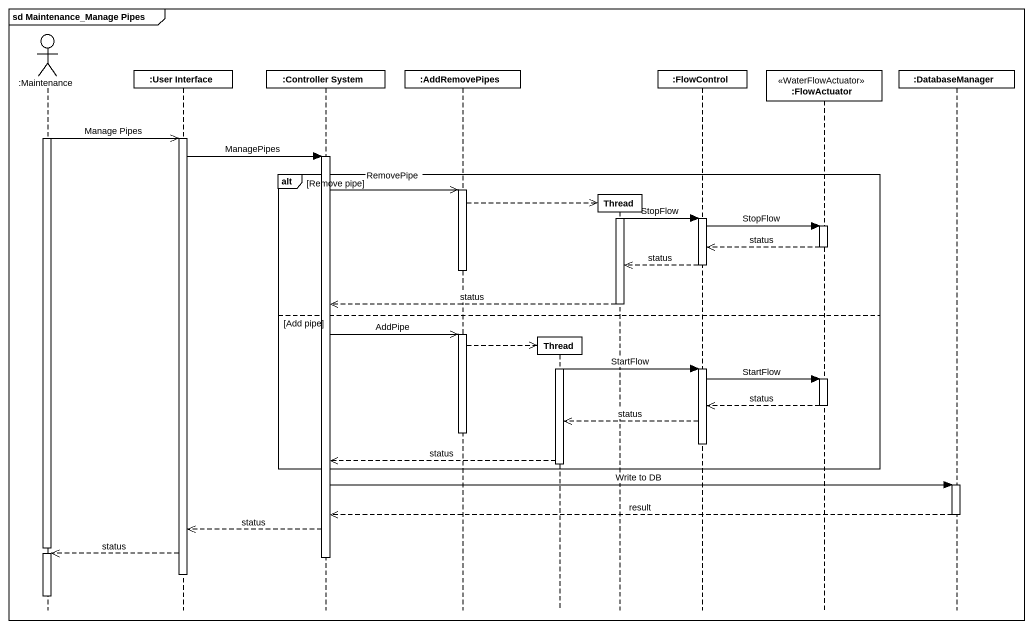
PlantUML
@startuml
mainframe sd Maintenance_Manage Pipes
hide footbox
actor ":Maintenance" as Maintenance
participant ":User Interface" as User_Interface
participant ":Controller System" as Controller_System
participant ":AddRemovePipes" as AddRemovePipes
participant Thread
participant "Thread" as Thread_2
participant ":FlowControl" as FlowControl
participant ":FlowActuator" as FlowActuator <<WaterFlowActuator>>
participant ":DatabaseManager" as DatabaseManager

activate Maintenance
Maintenance ->> User_Interface : Manage Pipes
activate User_Interface
User_Interface -> Controller_System : ManagePipes
activate Controller_System
alt Remove pipe
  Controller_System ->> AddRemovePipes : RemovePipe
  activate AddRemovePipes
  AddRemovePipes -->> Thread_2 **
  activate Thread_2
  Thread_2 -> FlowControl : StopFlow
  activate FlowControl
  FlowControl -> FlowActuator : StopFlow
  activate FlowActuator
  FlowActuator -->> FlowControl : status
  deactivate FlowActuator
  FlowControl -->> Thread_2 : status
  deactivate FlowControl
  deactivate AddRemovePipes
  Thread_2 -->> Controller_System : status
  deactivate Thread_2
else Add pipe
  Controller_System ->> AddRemovePipes : AddPipe
  activate AddRemovePipes
  AddRemovePipes -->> Thread **
  activate Thread
  Thread -> FlowControl : StartFlow
  activate FlowControl
  FlowControl -> FlowActuator : StartFlow
  activate FlowActuator
  FlowActuator -->> FlowControl : status
  deactivate FlowActuator
  FlowControl -->> Thread : status
  deactivate AddRemovePipes
  deactivate FlowControl
  Thread -->> Controller_System : status
  deactivate Thread
end
Controller_System -> DatabaseManager : Write to DB
activate DatabaseManager
DatabaseManager -->> Controller_System : result
deactivate DatabaseManager
Controller_System -->> User_Interface : status
deactivate Maintenance
User_Interface -->> Maintenance : status
activate Maintenance
deactivate Controller_System
deactivate User_Interface
deactivate Maintenance
@enduml
